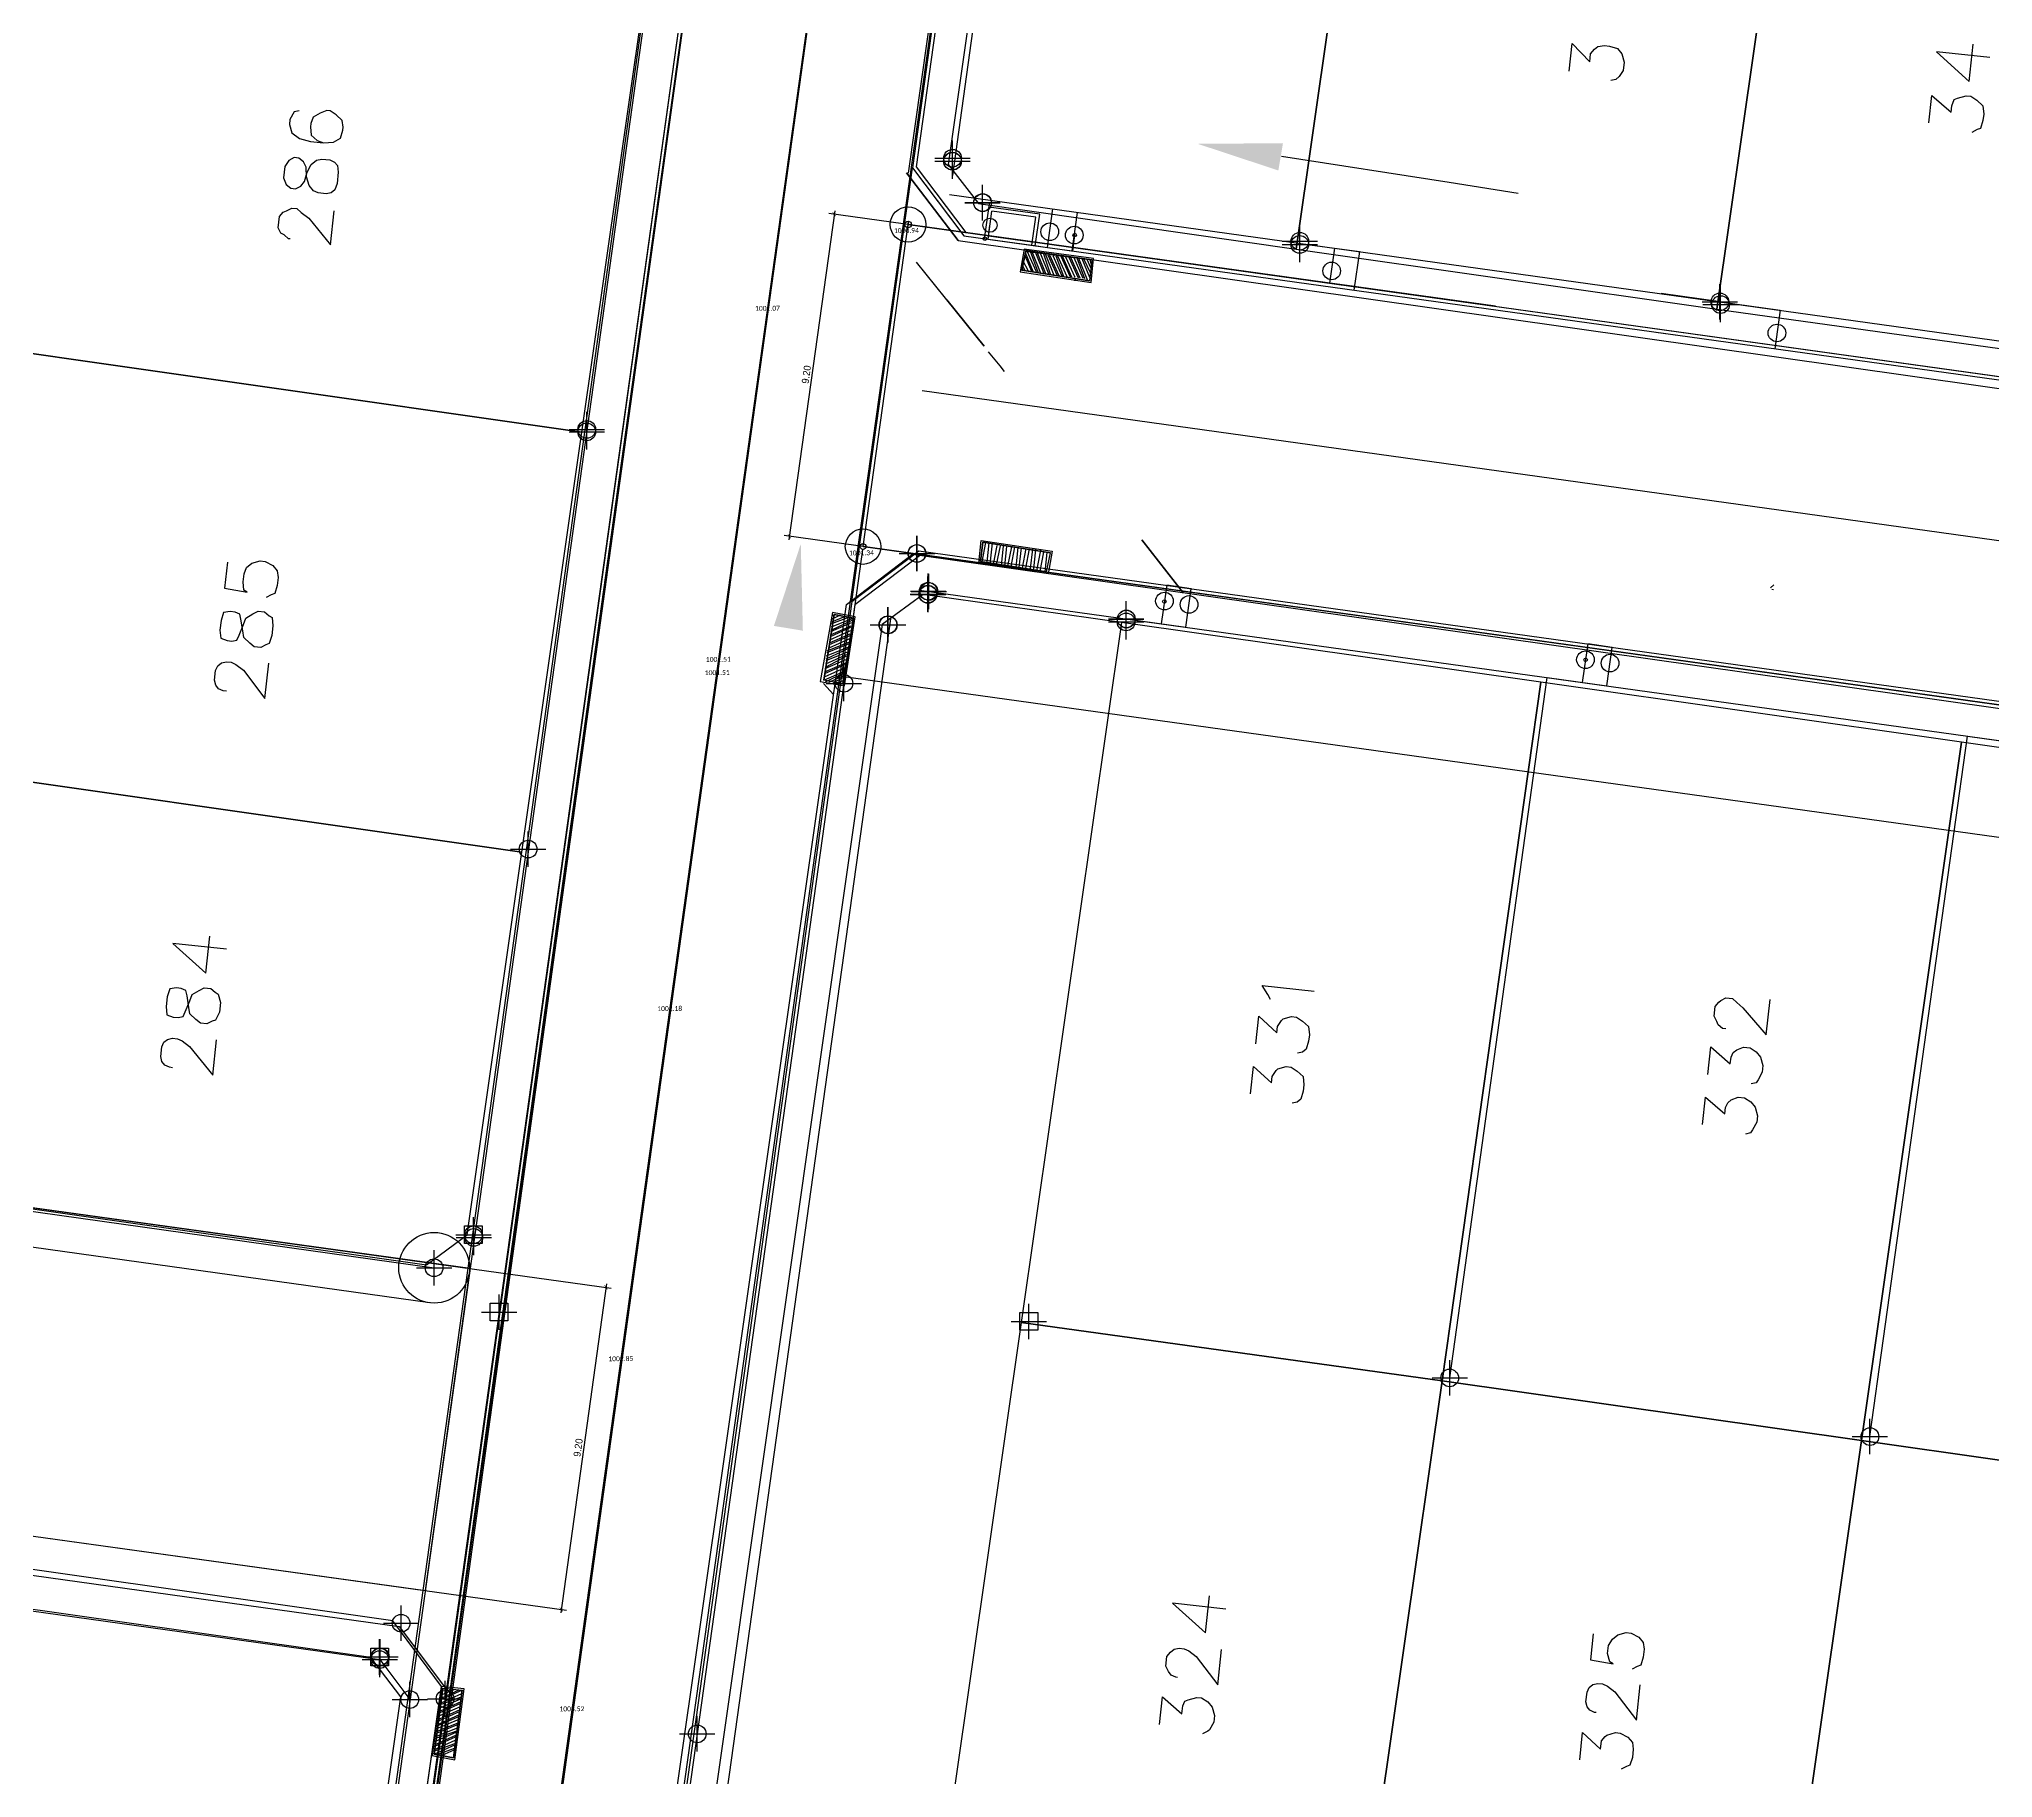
# Model space of a CAD drawing. Header units: metres. Extents: x -977055 to 805873, y -1033982 to 242021.
# Drawn here: x 1030 to 1085.2, y 931.3 to 980.5 of the extents above; entities that cross this region are included whole.
import ezdxf

# ---------------------------------------------------------------- set-up
doc = ezdxf.new("R2010")
doc.units = ezdxf.units.M
doc.header["$PDMODE"] = 32
doc.header["$PDSIZE"] = 1.5
for name, color, linetype in [('12-CONDICIONES EXISTENTES', 2, 'Continuous'), ('C-ANNO-MATC-TEXT', 150, 'Continuous'), ('C-ROAD', 7, 'Continuous'), ('C-ROAD-CNTR-N', 92, 'Continuous'), ('C-ROAD-PROF-TEXT', 11, 'Continuous'), ('NIVEL BORDILLO', 6, 'Continuous'), ('V-NODE', 1, 'Continuous')]:
    doc.layers.add(name, color=color, linetype=linetype)
for name, color, linetype, true_color in [('PDF2_area escolar', 7, 'Continuous', 0x989898), ('PDF_Geometry', 7, 'Continuous', 0x797979), ('PDF_Solid Fills', 7, 'Continuous', 0x797979)]:
    doc.layers.add(name, color=color, linetype=linetype, true_color=true_color)
doc.layers.get('PDF2_area escolar').off()
doc.styles.add('CITY2', font='stylu.ttf', dxfattribs={"height": 0.2})
doc.styles.add('MtXpl_Calibri', font='calibri.ttf')
doc.styles.get("Standard").update_dxf_attribs({"font": 'arial.ttf'})
doc.dimstyles.new('COTAS2', dxfattribs={"dimtxt": 0.02, "dimasz": 0.1, "dimexe": 0.15, "dimexo": 0.08, "dimgap": 0.05, "dimtad": 1, "dimzin": 0, "dimdsep": 46, "dimtxsty": 'CITY2', "dimblk": 'ARCHTICK', "dimcen": 1, "dimdle": 0.1, "dimclrd": 1, "dimclre": 1, "dimclrt": 2, "dimadec": 0, "dimazin": 0, "dimtfac": 1, "dimtofl": 0, "dimtmove": 0, "dimatfit": 3, "dimldrblk": 'ARCHTICK', "dimfxl": 0.18, "dimtolj": 1, "dimtzin": 0, "dimarcsym": 0})

# ---------------------------------------------------------------- blocks, each defined once
blk = doc.blocks.new('base')
at = {"layer": 'PDF_Geometry', "lineweight": 25, "extrusion": (-0.000787417, 0.063364, 0.99799), "elevation": 0.026}
for points in [[(-314.355, -197.288), (-299.601, -195.681), (-292.744, -194.188), (-282.663, -192.111), (-274.476, -190.361), (-258.037, -185.154), (-248.029, -180.61), (-240.539, -177.71), (-228.643, -174.042), (-222.733, -172.714), (-217.384, -171.04), (-209.935, -169.248), (-202.16, -164.759), (-196.196, -160.284), (-195.073, -159.817), (-178.095, -157.457), (-154.298, -156.614), (-136.667, -154.611), (-124.436, -153.164), (-118.066, -151.474), (-100.79, -146.646), (-80.955, -140.967), (-73.385, -139.328), (-61.694, -135.822), (-40.504, -131.604), (-37.727, -130.872), (-17.661, -129.441), (1.311, -127.461), (21.092, -124.929), (41.006, -122.83), (47.376, -123.458), (63.592, -123.186), (81.402, -124.312), (85.639, -96.072), (88.705, -66.393), (92.811, -40.781), (97.16, -22.386), (100.596, -1.562), (102.483, 8.32), (109.691, 37.361), (117.528, 76.62), (126.217, 115.638), (131.513, 149.592), (134.682, 173.973), (136.916, 195.591), (139.956, 229.678), (141.558, 250.676), (142.614, 271.37), (143.252, 283.21), (147.066, 312.938), (152.58, 355.631), (153.554, 396.042), (150.869, 418.02), (151.777, 438.639), (150.959, 458.028), (151.777, 438.639), (150.869, 418.02), (153.554, 396.042), (152.58, 355.631), (147.066, 312.938), (143.252, 283.21), (142.614, 271.37), (141.558, 250.676), (139.956, 229.678), (136.916, 195.591), (134.682, 173.973), (131.513, 149.592), (126.217, 115.638), (117.528, 76.62), (109.691, 37.361), (102.483, 8.32), (100.596, -1.562), (97.16, -22.386), (92.811, -40.781), (88.705, -66.393), (85.639, -96.072), (81.402, -124.312), (63.592, -123.186), (47.376, -123.458), (41.006, -122.83), (21.092, -124.929), (1.311, -127.461), (-17.661, -129.441), (-37.727, -130.872), (-40.504, -131.604), (-61.694, -135.822), (-73.385, -139.328), (-80.955, -140.967), (-100.79, -146.646), (-118.066, -151.474), (-124.436, -153.164), (-136.667, -154.611), (-154.298, -156.614), (-178.095, -157.457), (-195.073, -159.817), (-196.196, -160.284), (-202.16, -164.759), (-209.935, -169.248), (-217.384, -171.04), (-222.733, -172.714), (-228.643, -174.042), (-240.539, -177.71), (-248.029, -180.61), (-258.037, -185.154), (-274.476, -190.361), (-282.663, -192.111), (-292.744, -194.188), (-299.601, -195.681), (-314.355, -197.288), (-312.178, -178.446), (-309.146, -157.898), (-306.876, -132.899), (-305.823, -118.002), (-298.643, -78.802), (-291.055, -45.077), (-282.252, -15.116), (-275.645, 10.473), (-270.319, 33.898), (-263.825, 63.164), (-258.15, 86.408), (-284.424, 123.888)], [(-267.999, 16.971), (-268.131, 15.874), (-179.142, 2.046), (-177.207, 3.482), (-171.285, 41.86)], [(-190.015, 39.201), (-190.108, 38.424), (-190.602, 38.947), (-190.629, 38.718), (-190.737, 38.592), (-190.839, 38.512), (-191.028, 38.488), (-191.165, 38.505), (-191.388, 38.578), (-191.509, 38.732), (-191.572, 38.971), (-191.545, 39.2), (-191.431, 39.372), (-191.329, 39.452), (-191.186, 39.481)], [(-201.914, 38.965), (-200.406, 38.783), (-201.323, 39.636), (-201.45, 38.585)], [(-200.163, 40.794), (-200.257, 40.017), (-200.801, 40.5), (-200.824, 40.318), (-200.891, 40.14), (-200.988, 40.106), (-201.228, 40.042), (-201.365, 40.058), (-201.537, 40.172), (-201.703, 40.331), (-201.721, 40.565), (-201.699, 40.748), (-201.626, 40.971), (-201.529, 41.005), (-201.381, 41.08)], [(-154.088, 39.88), (-153.945, 39.91), (-153.826, 40.127), (-153.81, 40.264), (-153.874, 40.504), (-154.086, 40.668), (-154.4, 40.753), (-154.766, 40.797), (-155.046, 40.784), (-155.245, 40.669), (-155.318, 40.446), (-155.329, 40.355), (-155.305, 40.166), (-155.139, 40.007), (-154.967, 39.894), (-154.876, 39.883), (-154.682, 39.952), (-154.483, 40.067), (-154.415, 40.244), (-154.404, 40.336), (-154.422, 40.57), (-154.588, 40.729), (-154.766, 40.797)], [(-181.853, 41.51), (-186.579, 42.311), (-188.534, 42.639)], [(-153.79, 43.508), (-153.744, 43.502), (-153.618, 43.394), (-153.532, 43.338), (-153.457, 43.19), (-153.496, 42.87), (-153.604, 42.743), (-153.701, 42.709), (-153.849, 42.634), (-153.986, 42.65), (-154.112, 42.758), (-154.324, 42.923), (-154.927, 43.691), (-155.043, 42.731)], [(-172.675, 43.789), (-264.945, 58.105)], [(-176.453, 44.383), (-174.584, 44.112), (-174.472, 44.655), (-176.381, 44.978)], [(-174.747, 44.688), (-174.568, 44.249)], [(-174.792, 44.693), (-174.579, 44.158)], [(-174.884, 44.704), (-174.63, 44.117)], [(-174.929, 44.71), (-174.721, 44.128)], [(-175.015, 44.767), (-174.767, 44.134)], [(-175.107, 44.778), (-174.858, 44.145)], [(-175.152, 44.783), (-174.904, 44.15)], [(-175.244, 44.794), (-174.996, 44.161)], [(-175.29, 44.8), (-175.087, 44.172)], [(-175.381, 44.811), (-175.133, 44.178)], [(-175.472, 44.822), (-175.219, 44.235)], [(-175.518, 44.827), (-175.264, 44.24)], [(-175.61, 44.838), (-175.356, 44.251)], [(-175.655, 44.844), (-175.447, 44.262)], [(-174.518, 44.66), (-174.478, 44.609)], [(-174.564, 44.666), (-174.489, 44.518)], [(-174.655, 44.677), (-174.505, 44.381)], [(-175.747, 44.855), (-175.493, 44.268)], [(-175.838, 44.866), (-175.584, 44.279)], [(-175.884, 44.871), (-175.63, 44.284)], [(-175.975, 44.882), (-175.721, 44.295)], [(-176.067, 44.893), (-175.813, 44.306)], [(-176.112, 44.899), (-175.858, 44.312)], [(-176.204, 44.91), (-175.95, 44.323)], [(-176.249, 44.915), (-176.041, 44.334)], [(-176.335, 44.972), (-176.087, 44.339)], [(-176.392, 44.886), (-176.178, 44.35)], [(-176.409, 44.749), (-176.224, 44.356)], [(-176.425, 44.612), (-176.316, 44.367)], [(-176.436, 44.521), (-176.407, 44.378)], [(-175.064, 53.212), (-173.201, 52.895), (-173.267, 52.346), (-175.176, 52.669)], [(-173.247, 52.9), (-173.359, 52.357)], [(-173.384, 52.917), (-173.45, 52.368)], [(-173.47, 52.974), (-173.542, 52.379)], [(-173.562, 52.985), (-173.673, 52.442)], [(-173.653, 52.996), (-173.765, 52.453)], [(-173.79, 53.012), (-173.856, 52.464)], [(-173.881, 53.023), (-173.948, 52.475)], [(-173.973, 53.034), (-174.085, 52.491)], [(-174.064, 53.045), (-174.176, 52.502)], [(-174.201, 53.062), (-174.268, 52.513)], [(-174.293, 53.073), (-174.359, 52.524)], [(-174.384, 53.084), (-174.496, 52.541)], [(-174.476, 53.095), (-174.587, 52.552)], [(-151.901, 52.647), (-151.812, 53.378), (-152.447, 53.501), (-152.361, 53.445), (-152.343, 53.211), (-152.37, 52.982), (-152.438, 52.805), (-152.592, 52.684), (-152.831, 52.62), (-152.968, 52.637), (-153.186, 52.756), (-153.307, 52.909), (-153.33, 53.098), (-153.303, 53.326), (-153.229, 53.549), (-153.132, 53.584), (-152.984, 53.659)], [(-255.13, 108.395), (-164.82, 94.361), (-163.424, 92.477), (-169.398, 54.06), (-171.282, 52.664), (-262.916, 66.857)], [(-174.613, 53.111), (-174.679, 52.563)], [(-174.704, 53.122), (-174.77, 52.574)], [(-174.79, 53.179), (-174.907, 52.59)], [(-174.882, 53.19), (-174.993, 52.647)], [(-175.019, 53.207), (-175.085, 52.658)], [(-195.624, 53.834), (-195.522, 53.915)], [(-177.161, 54.67), (-171.561, 53.81), (-170.394, 54.643), (-164.571, 92.198), (-165.41, 93.319), (-171.004, 94.225)], [(-195.608, 53.971), (-195.562, 53.966)], [(-169.219, 56.31), (-169.265, 56.316), (-169.582, 54.453), (-169.039, 54.341), (-168.722, 56.204), (-169.309, 55.95)], [(-169.509, 54.676), (-168.922, 54.93)], [(-169.52, 54.584), (-168.933, 54.838)], [(-169.577, 54.499), (-168.938, 54.793)], [(-169.582, 54.453), (-168.949, 54.701)], [(-169.445, 54.436), (-168.96, 54.61)], [(-169.308, 54.42), (-168.966, 54.564)], [(-169.222, 54.363), (-168.977, 54.473)], [(-169.085, 54.347), (-168.988, 54.381)], [(-169.448, 55.179), (-168.816, 55.427)], [(-169.454, 55.133), (-168.821, 55.381)], [(-169.465, 55.042), (-168.878, 55.295)], [(-169.476, 54.95), (-168.889, 55.204)], [(-169.481, 54.904), (-168.894, 55.158)], [(-169.492, 54.813), (-168.905, 55.067)], [(-169.503, 54.722), (-168.916, 54.975)], [(-151.831, 56.302), (-151.74, 56.291), (-151.608, 56.229), (-151.528, 56.126), (-151.499, 55.984), (-151.532, 55.71), (-151.594, 55.578), (-151.696, 55.498), (-151.839, 55.468), (-151.976, 55.485), (-152.108, 55.547), (-152.32, 55.712), (-152.917, 56.526), (-153.038, 55.52)], [(-169.331, 55.767), (-168.744, 56.021)], [(-169.337, 55.722), (-168.75, 55.975)], [(-169.348, 55.63), (-168.761, 55.884)], [(-169.359, 55.539), (-168.766, 55.838)], [(-169.364, 55.493), (-168.777, 55.747)], [(-169.421, 55.407), (-168.788, 55.656)], [(-169.432, 55.316), (-168.794, 55.61)], [(-169.437, 55.27), (-168.805, 55.518)], [(-169.32, 55.859), (-168.733, 56.113)], [(-169.304, 55.996), (-168.762, 56.255)], [(-169.293, 56.087), (-168.854, 56.266)], [(-169.287, 56.133), (-168.991, 56.283)], [(-169.276, 56.224), (-169.082, 56.294)], [(-151.738, 63.617), (-150.23, 63.436), (-151.147, 64.288), (-151.274, 63.237)], [(-181.246, 65.41), (-181.171, 65.262), (-181.016, 65.012), (-182.478, 65.188)], [(-194.11, 66.404), (-194.019, 66.393), (-193.893, 66.285), (-193.858, 66.188), (-193.783, 66.04), (-193.816, 65.766), (-193.924, 65.64), (-193.975, 65.599), (-194.123, 65.524), (-194.306, 65.546), (-194.432, 65.654), (-194.599, 65.814), (-195.247, 66.587), (-195.368, 65.582)], [(-180.817, 66.657), (-180.911, 65.88), (-181.41, 66.358), (-181.432, 66.175), (-181.545, 66.003), (-181.597, 65.963), (-181.836, 65.899), (-181.973, 65.915), (-182.145, 66.029), (-182.312, 66.188), (-182.33, 66.422), (-182.308, 66.605), (-182.234, 66.828), (-182.132, 66.908), (-181.989, 66.938)], [(-150.177, 66.954), (-150.086, 66.943), (-149.954, 66.88), (-149.874, 66.778), (-149.844, 66.635), (-149.877, 66.361), (-149.94, 66.229), (-150.042, 66.149), (-150.185, 66.12), (-150.322, 66.136), (-150.453, 66.199), (-150.665, 66.363), (-151.309, 67.183), (-151.43, 66.177)], [(-193.585, 67.685), (-193.678, 66.908), (-194.223, 67.391), (-194.245, 67.208), (-194.307, 67.077), (-194.41, 66.996), (-194.604, 66.927), (-194.786, 66.949), (-194.958, 67.063), (-195.079, 67.216), (-195.143, 67.456), (-195.121, 67.639), (-195.002, 67.856), (-194.945, 67.942), (-194.802, 67.971)], [(-180.647, 68.074), (-180.74, 67.297), (-181.239, 67.775), (-181.261, 67.592), (-181.375, 67.42), (-181.426, 67.38), (-181.666, 67.316), (-181.803, 67.332), (-181.974, 67.446), (-182.141, 67.605), (-182.159, 67.839), (-182.137, 68.022), (-182.064, 68.245), (-181.961, 68.325), (-181.819, 68.354)], [(-193.414, 69.102), (-193.508, 68.325), (-194.052, 68.808), (-194.074, 68.625), (-194.137, 68.494), (-194.239, 68.413), (-194.433, 68.344), (-194.616, 68.366), (-194.787, 68.479), (-194.908, 68.633), (-194.972, 68.873), (-194.95, 69.055), (-194.831, 69.273), (-194.774, 69.359), (-194.632, 69.388)], [(-146.68, 154.869), (-157.559, 84.583), (-156.209, 82.704), (-117.746, 76.726), (-115.862, 78.122), (-117.746, 76.726)], [(-179.77, 82.668), (-178.261, 82.486), (-179.179, 83.339), (-179.305, 82.288)], [(-190.149, 83.501), (-190.061, 84.233), (-190.695, 84.355), (-190.609, 84.299), (-190.546, 84.059), (-190.573, 83.831), (-190.686, 83.659), (-190.84, 83.538), (-191.08, 83.474), (-191.217, 83.491), (-191.434, 83.61), (-191.555, 83.763), (-191.579, 83.952), (-191.551, 84.18), (-191.478, 84.403), (-191.381, 84.438), (-191.233, 84.513)], [(-178.379, 84.587), (-178.333, 84.582), (-178.202, 84.52), (-178.121, 84.417), (-178.046, 84.269), (-178.079, 83.995), (-178.187, 83.869), (-178.29, 83.788), (-178.432, 83.759), (-178.57, 83.776), (-178.701, 83.838), (-178.913, 84.002), (-179.511, 84.816), (-179.632, 83.811)], [(-146.524, 155.778), (-157.559, 84.583), (-157.277, 86.543), (-157.911, 86.666), (-158.199, 84.66), (-157.559, 84.583)], [(-157.599, 84.634), (-157.328, 86.503), (-157.871, 86.614), (-158.148, 84.7), (-157.561, 84.954)], [(-157.522, 85.274), (-158.109, 85.02)], [(-157.533, 85.183), (-158.12, 84.929)], [(-157.544, 85.091), (-158.126, 84.883)], [(-157.55, 85.045), (-158.137, 84.792)], [(-157.566, 84.908), (-158.056, 84.689)], [(-157.577, 84.817), (-157.919, 84.673)], [(-177.848, 85.914), (-177.942, 85.137), (-178.486, 85.62), (-178.514, 85.392), (-178.576, 85.26), (-178.673, 85.225), (-178.913, 85.162), (-179.05, 85.178), (-179.222, 85.292), (-179.342, 85.445), (-179.406, 85.685), (-179.384, 85.868), (-179.265, 86.085), (-179.214, 86.125), (-179.066, 86.2)], [(-190.205, 85.734), (-190.159, 85.728), (-190.027, 85.666), (-189.947, 85.564), (-189.918, 85.421), (-189.951, 85.147), (-190.013, 85.015), (-190.115, 84.935), (-190.258, 84.906), (-190.395, 84.922), (-190.527, 84.984), (-190.739, 85.149), (-191.336, 85.963), (-191.457, 84.957)], [(-157.416, 85.771), (-158.049, 85.523)], [(-157.473, 85.685), (-158.06, 85.432)], [(-157.478, 85.64), (-158.065, 85.386)], [(-157.489, 85.548), (-158.076, 85.294)], [(-157.495, 85.503), (-158.082, 85.249)], [(-157.506, 85.411), (-158.093, 85.157)], [(-157.517, 85.32), (-158.104, 85.066)], [(-157.344, 86.365), (-157.931, 86.112)], [(-157.355, 86.274), (-157.942, 86.02)], [(-157.361, 86.228), (-157.948, 85.974)], [(-157.372, 86.137), (-157.959, 85.883)], [(-157.383, 86.046), (-158.01, 85.843)], [(-157.388, 86), (-158.021, 85.751)], [(-157.399, 85.908), (-158.032, 85.66)], [(-157.405, 85.863), (-158.038, 85.614)], [(-189.719, 87.066), (-189.813, 86.289), (-190.312, 86.767), (-190.34, 86.538), (-190.447, 86.412), (-190.499, 86.372), (-190.738, 86.308), (-190.875, 86.325), (-191.093, 86.444), (-191.214, 86.597), (-191.237, 86.786), (-191.21, 87.014), (-191.136, 87.237), (-191.039, 87.272), (-190.891, 87.347)], [(-157.328, 86.503), (-157.915, 86.249)], [(-157.339, 86.411), (-157.92, 86.203)], [(-157.419, 86.514), (-157.904, 86.34)], [(-157.556, 86.53), (-157.898, 86.386)]]:
    blk.add_lwpolyline(points, dxfattribs=at)
for points in [[(-185.306, 24.398), (-175.34, 22.826), (-172.426, 41.626), (-173.265, 42.747), (-182.231, 44.152)], [(-182.231, 44.152), (-194.111, 46.001), (-197.192, 26.201), (-185.306, 24.398)], [(-194.111, 46.001), (-205.95, 47.798), (-209.026, 28.044), (-197.192, 26.201)], [(-161.975, 49.085), (-163.818, 37.25), (-144.064, 34.175), (-142.221, 46.009)], [(-153.628, 41.773), (-153.697, 41.966), (-153.824, 42.074), (-153.961, 42.091), (-154.109, 42.016), (-154.217, 41.89), (-154.296, 41.621), (-154.414, 41.404), (-154.568, 41.283), (-154.711, 41.254), (-154.939, 41.281), (-155.071, 41.344), (-155.151, 41.446), (-155.175, 41.634), (-155.136, 41.954), (-155.069, 42.132), (-154.966, 42.212), (-154.824, 42.241), (-154.595, 42.214), (-154.463, 42.152), (-154.343, 41.998), (-154.279, 41.758), (-154.266, 41.479), (-154.191, 41.33), (-154.065, 41.222), (-153.928, 41.206), (-153.78, 41.281), (-153.667, 41.453)], [(-171.239, 41.854), (-172.675, 43.789)], [(-176.504, 44.343), (-174.544, 44.061), (-174.421, 44.695), (-176.421, 45.029)], [(-174.472, 44.655), (-174.584, 44.112), (-176.453, 44.383), (-176.381, 44.978)], [(-160.126, 60.965), (-161.975, 49.085), (-142.221, 46.009), (-140.372, 57.889)], [(-175.105, 53.263), (-173.15, 52.935), (-173.227, 52.295), (-175.227, 52.629)], [(-173.267, 52.346), (-173.201, 52.895), (-175.064, 53.212), (-175.176, 52.669)], [(-151.669, 54.567), (-151.687, 54.801), (-151.865, 54.869), (-152.002, 54.885), (-152.145, 54.856), (-152.207, 54.724), (-152.337, 54.415), (-152.404, 54.238), (-152.604, 54.123), (-152.752, 54.048), (-152.935, 54.07), (-153.061, 54.178), (-153.147, 54.235), (-153.165, 54.469), (-153.132, 54.743), (-153.059, 54.966), (-152.962, 55.001), (-152.814, 55.076), (-152.631, 55.054), (-152.505, 54.946), (-152.338, 54.787), (-152.315, 54.598), (-152.262, 54.267), (-152.233, 54.125), (-152.101, 54.062), (-151.964, 54.046), (-151.776, 54.07), (-151.702, 54.293)], [(-169.305, 56.367), (-169.633, 54.413), (-168.999, 54.29), (-168.625, 56.239)], [(-169.039, 54.341), (-169.582, 54.453), (-169.265, 56.316), (-168.722, 56.204)], [(-174.08, 74.47), (-185.965, 76.273), (-188.995, 56.513), (-177.161, 54.67)], [(-185.965, 76.273), (-197.8, 78.117), (-200.875, 58.362), (-188.995, 56.513)], [(-197.8, 78.117), (-209.68, 79.965), (-212.71, 60.205), (-200.875, 58.362)], [(-158.45, 71.799), (-160.126, 60.965), (-140.372, 57.889), (-138.529, 69.724), (-157.283, 72.632)], [(-150.015, 65.218), (-150.033, 65.452), (-150.211, 65.52), (-150.348, 65.537), (-150.49, 65.507), (-150.553, 65.376), (-150.682, 65.067), (-150.75, 64.89), (-150.95, 64.775), (-151.098, 64.7), (-151.281, 64.722), (-151.407, 64.83), (-151.493, 64.886), (-151.556, 65.126), (-151.523, 65.4), (-151.404, 65.618), (-151.308, 65.652), (-151.159, 65.727), (-150.977, 65.705), (-150.85, 65.597), (-150.684, 65.438), (-150.66, 65.25), (-150.608, 64.919), (-150.578, 64.776), (-150.447, 64.714), (-150.31, 64.697), (-150.121, 64.721), (-150.048, 64.944)], [(-171.004, 94.225), (-182.884, 96.074), (-185.965, 76.273), (-174.08, 74.47)], [(-182.884, 96.074), (-194.724, 97.871), (-197.8, 78.117), (-185.965, 76.273)], [(-194.724, 97.871), (-206.604, 99.72), (-209.68, 79.965), (-197.8, 78.117)], [(-154.731, 95.742), (-156.412, 84.862), (-155.574, 83.741), (-136.819, 80.832), (-134.976, 92.667)], [(-157.871, 86.614), (-157.328, 86.503), (-157.599, 84.634), (-158.148, 84.7)]]:
    blk.add_lwpolyline(points, close=True, dxfattribs=at)
at = {"layer": 'PDF_Geometry', "color": 252, "lineweight": 25, "true_color": 0x989898, "extrusion": (-0.000787417, 0.063364, 0.99799), "elevation": 0.026}
for points in [[(-175.401, 44.257), (-175.361, 44.206)], [(-173.38, 46.795), (-171.49, 44.388)], [(-173.943, 47.512), (-173.822, 47.359), (-173.5, 46.949)], [(-174.333, 53.124), (-174.293, 53.073)]]:
    blk.add_lwpolyline(points, dxfattribs=at)
at = {"layer": 'PDF_Geometry', "color": 109, "lineweight": 50, "true_color": 0x136633, "extrusion": (-0.000787417, 0.063364, 0.99799), "elevation": 0.026}
for points in [[(-175.964, 44.974), (-175.97, 44.928)], [(-173.38, 46.795), (-172.335, 45.464)], [(-178.927, 53.863), (-177.767, 52.332)]]:
    blk.add_lwpolyline(points, dxfattribs=at)
at = {"layer": 'PDF_Geometry', "color": 6, "lineweight": 40, "extrusion": (-0.000787417, 0.063364, 0.99799), "elevation": 0.026}
blk.add_lwpolyline([(-168.998, 56.608), (-168.711, 56.295)], dxfattribs=at)
blk = doc.blocks.new('*U4025')
at = {"color": 0, "linetype": 'ByBlock', "lineweight": -2, "transparency": 16777216}
for p, q in [((-1, 0), (1, 0)), ((0, -1), (0, 1))]:
    blk.add_line(p, q, dxfattribs=at)
blk = doc.blocks.new('*U4082', base_point=(1040.438, 933.516, 1004.027))
at = {"layer": 'V-NODE', "color": 5, "lineweight": -2, "xscale": 0.5, "yscale": 0.5, "zscale": 0.5}
blk.add_blockref('*U4025', (1040.438, 933.516, 1004.027), dxfattribs=at)
blk = doc.blocks.new('*U4085', base_point=(1039.586, 934.648, 1004.022))
at = {"layer": 'V-NODE', "color": 5, "lineweight": -2, "xscale": 0.5, "yscale": 0.5, "zscale": 0.5}
blk.add_blockref('*U4025', (1039.586, 934.648, 1004.022), dxfattribs=at)
blk = doc.blocks.new('*U4088', base_point=(1041.125, 945.73, 1003.355))
at = {"layer": 'V-NODE', "color": 5, "lineweight": -2, "xscale": 0.5, "yscale": 0.5, "zscale": 0.5}
blk.add_blockref('*U4025', (1041.125, 945.73, 1003.355), dxfattribs=at)
blk = doc.blocks.new('*U4091', base_point=(1042.246, 946.59, 1003.274))
at = {"layer": 'V-NODE', "color": 5, "lineweight": -2, "xscale": 0.5, "yscale": 0.5, "zscale": 0.5}
blk.add_blockref('*U4025', (1042.246, 946.59, 1003.274), dxfattribs=at)
blk = doc.blocks.new('*U4094', base_point=(1045.44, 969.374, 1001.828))
at = {"layer": 'V-NODE', "color": 5, "lineweight": -2, "xscale": 0.5, "yscale": 0.5, "zscale": 0.5}
blk.add_blockref('*U4025', (1045.44, 969.374, 1001.828), dxfattribs=at)
blk = doc.blocks.new('*U4233')
at = {"color": 0, "linetype": 'ByBlock', "lineweight": -2, "transparency": 16777216}
for p, q in [((-1, 0), (1, 0)), ((0, -1), (0, 1))]:
    blk.add_line(p, q, dxfattribs=at)
blk.add_lwpolyline([(-0.5, -0.5), (-0.5, 0.5), (0.5, 0.5), (0.5, -0.5)], close=True, dxfattribs=at)
blk = doc.blocks.new('*U4777')
at = {"color": 0, "linetype": 'ByBlock', "lineweight": -2, "transparency": 16777216}
for p, q in [((-1, 0), (1, 0)), ((0, -1), (0, 1))]:
    blk.add_line(p, q, dxfattribs=at)
blk.add_lwpolyline([(-0.5, -0.5), (-0.5, 0.5), (0.5, 0.5), (0.5, -0.5)], close=True, dxfattribs=at)
blk.add_circle((0, 0), 0.5, dxfattribs=at)
blk = doc.blocks.new('*U4801', base_point=(1039.584, 934.72, 1004.041))
at = {"layer": 'V-NODE', "color": 3, "lineweight": -2, "xscale": 0.5, "yscale": 0.5, "zscale": 0.5}
blk.add_blockref('*U4777', (1039.584, 934.72, 1004.041), dxfattribs=at)
blk = doc.blocks.new('*U4804', base_point=(1042.238, 946.664, 1003.259))
at = {"layer": 'V-NODE', "color": 3, "lineweight": -2, "xscale": 0.5, "yscale": 0.5, "zscale": 0.5}
blk.add_blockref('*U4777', (1042.238, 946.664, 1003.259), dxfattribs=at)
blk = doc.blocks.new('*U4832')
at = {"color": 0, "linetype": 'ByBlock', "lineweight": -2, "transparency": 16777216}
for p, q in [((-1, 0), (1, 0)), ((0, -1), (0, 1))]:
    blk.add_line(p, q, dxfattribs=at)
blk.add_circle((0, 0), 0.5, dxfattribs=at)
blk = doc.blocks.new('*U4844', base_point=(1045.443, 969.444, 1001.852))
at = {"layer": 'V-NODE', "color": 2, "lineweight": -2, "xscale": 0.5, "yscale": 0.5, "zscale": 0.5}
blk.add_blockref('*U4832', (1045.443, 969.444, 1001.852), dxfattribs=at)
blk = doc.blocks.new('*U4939')
at = {"color": 0, "linetype": 'ByBlock', "lineweight": -2, "transparency": 16777216}
for p, q in [((-1, 0), (1, 0)), ((0, -1), (0, 1))]:
    blk.add_line(p, q, dxfattribs=at)
blk.add_circle((0, 0), 0.5, dxfattribs=at)
blk = doc.blocks.new('*U5252')
at = {"layer": 'C-ROAD-CNTR-N', "color": 92, "linetype": 'Continuous', "lineweight": -3}
blk.add_line((1035.324, 863.717), (1074.019, 1140.909), dxfattribs=at)
blk = doc.blocks.new('_ArchTick')
at = {"color": 0, "linetype": 'ByBlock', "const_width": 0.15}
blk.add_lwpolyline([(-0.5, -0.5), (0.5, 0.5)], dxfattribs=at)
blk = doc.blocks.new('*D5293')
at = {"color": 1, "linetype": 'Continuous', "lineweight": -2, "transparency": 16777216}
for p, q in [((1053.244, 966.049), (1052.722, 962.305)), ((1147.221, 952.959), (1146.699, 949.214))]:
    blk.add_line(p, q, dxfattribs=at)
at = {"color": 1, "lineweight": -2, "transparency": 16777216}
blk.add_line((1052.644, 962.467), (1146.819, 949.349), dxfattribs=at)
at = {"layer": 'Defpoints', "color": 0, "transparency": 16777216}
for p in [(1053.255, 966.129, 1002.422), (1147.232, 953.038, 1002.422), (1146.72, 949.363)]:
    blk.add_point(p, dxfattribs=at)
at = {"color": 1, "lineweight": -2, "transparency": 16777216, "xscale": 0.1, "yscale": 0.1, "zscale": 0.1}
for p, rotation in [((1052.743, 962.453), 172.0702592729496), ((1146.72, 949.363), 352.0702592729496)]:
    blk.add_blockref('_ArchTick', p, dxfattribs=dict(at, rotation=rotation))
at = {"color": 2, "transparency": 16777216, "insert": (1099.753, 956.061), "char_height": 0.2, "attachment_point": 5, "rotation": 352.0703, "style": 'CITY2'}
blk.add_mtext('\\A1;94.88', dxfattribs=at)
blk = doc.blocks.new('*D5672')
at = {"color": 1, "linetype": 'Continuous', "lineweight": -2, "transparency": 16777216}
for p, q in [((823.034, 976.089), (1046.132, 945.156)), ((821.77, 966.976), (1044.869, 936.043))]:
    blk.add_line(p, q, dxfattribs=at)
at = {"color": 1, "lineweight": -2, "transparency": 16777216}
blk.add_line((1045.997, 945.276), (1044.706, 935.965), dxfattribs=at)
at = {"layer": 'Defpoints', "color": 0, "transparency": 16777216}
for p in [(822.955, 976.1, 1001.655), (821.691, 966.987, 1001.655), (1044.72, 936.064)]:
    blk.add_point(p, dxfattribs=at)
at = {"color": 1, "lineweight": -2, "transparency": 16777216, "xscale": 0.1, "yscale": 0.1, "zscale": 0.1}
for p, rotation in [((1045.984, 945.177), 82.1062066754318), ((1044.72, 936.064), 262.1062066754318)]:
    blk.add_blockref('_ArchTick', p, dxfattribs=dict(at, rotation=rotation))
at = {"color": 2, "transparency": 16777216, "insert": (1045.199, 940.642), "char_height": 0.2, "attachment_point": 5, "rotation": 82.1062, "style": 'CITY2'}
blk.add_mtext('\\A1;9.20', dxfattribs=at)
blk = doc.blocks.new('*D5681')
at = {"color": 1, "lineweight": -2, "transparency": 16777216}
blk.add_line((1052.453, 975.63), (1051.156, 966.32), dxfattribs=at)
at = {"color": 1, "linetype": 'Continuous', "lineweight": -2, "transparency": 16777216}
for p, q in [((1071.137, 972.927), (1052.291, 975.552)), ((1069.868, 963.814), (1051.022, 966.44))]:
    blk.add_line(p, q, dxfattribs=at)
at = {"layer": 'Defpoints', "color": 0, "transparency": 16777216}
for p in [(1071.217, 972.915, 1002.422), (1051.17, 966.419), (1069.947, 963.803, 1002.422)]:
    blk.add_point(p, dxfattribs=at)
at = {"color": 1, "lineweight": -2, "transparency": 16777216, "xscale": 0.1, "yscale": 0.1, "zscale": 0.1}
for p, rotation in [((1052.439, 975.531), 82.07025927295008), ((1051.17, 966.419), 262.0702592729501)]:
    blk.add_blockref('_ArchTick', p, dxfattribs=dict(at, rotation=rotation))
at = {"color": 2, "transparency": 16777216, "insert": (1051.652, 970.996), "char_height": 0.2, "attachment_point": 5, "rotation": 82.0703, "style": 'CITY2'}
blk.add_mtext('\\A1;9.20', dxfattribs=at)

msp = doc.modelspace()

# ---------------------------------------------------------------- linework, layer by layer
at = {"color": 1}
for p, q in [((1056.69046, 974.83786, 1002.422), (1056.82841, 975.8283, 1002.422)), ((1056.7895, 974.82407, 1002.422), (1056.89987, 975.61642, 1002.422)), ((1056.7895, 974.82407, 1002.422), (1056.84468, 975.22024, 1002.422)), ((1058.25075, 975.52922, 1002.422), (1056.81462, 975.72926, 1002.422)), ((1058.13791, 975.44397, 1002.422), (1056.89987, 975.61642, 1002.422)), ((1058.02755, 974.65162, 1002.422), (1058.13791, 975.44397, 1002.422)), ((1058.12659, 974.63782, 1002.422), (1058.25075, 975.52922, 1002.422)), ((1058.47324, 974.58954, 1002.422), (1058.625, 975.67902, 1002.422)), ((1059.16655, 974.49296, 1002.422), (1059.31831, 975.58245, 1002.422)), ((1056.7895, 974.82407, 1002.422), (1056.69046, 974.83786, 1002.422)), ((1056.7895, 974.82407, 1002.422), (1058.02755, 974.65162, 1002.422)), ((1056.8033, 974.92311), (1058.04134, 974.75066)), ((1058.02755, 974.65162, 1002.422), (1058.22563, 974.62403, 1002.422)), ((1058.02755, 974.65162, 1002.422), (1058.12659, 974.63782, 1002.422)), ((1059.239, 974.941), (1059.1764, 974.49159, 1002.422)), ((1065.606, 974.70663), (1067.28974, 974.4721)), ((1058.22563, 974.62403, 1002.422), (1058.47324, 974.58954, 1002.422)), ((1058.47324, 974.58954, 1002.422), (1059.16655, 974.49296, 1002.422)), ((1066.45848, 973.57823), (1066.59644, 974.56867, 1002.422)), ((1067.28974, 974.4721), (1067.13799, 973.38262)), ((1067.15179, 973.48166), (1066.45848, 973.57823)), ((1077.505, 973.04921), (1075.82126, 973.28374)), ((1077.505, 973.049), (1079.18877, 972.81465)), ((1079.18877, 972.81465), (1079.03702, 971.72517)), ((1075.6695, 972.19426), (1076.36281, 972.09769)), ((1061.84119, 965.03352, 1002.422), (1061.68944, 963.94404, 1002.422)), ((1062.5345, 964.93695, 1002.422), (1061.84119, 965.03352, 1002.422)), ((1062.38274, 963.84747), (1062.5345, 964.93695, 1002.422)), ((1060.699, 964.082), (1062.38274, 963.84747)), ((1073.7465, 963.37523, 1002.422), (1073.59474, 962.28574, 1002.422)), ((1074.4398, 963.27866, 1002.422), (1073.7465, 963.37523, 1002.422)), ((1074.28813, 962.18974), (1074.4398, 963.27866, 1002.422)), ((1072.60417, 962.42276), (1074.28813, 962.18974)), ((1084.48881, 960.7683, 1002.422), (1086.17255, 960.53377, 1002.422))]:
    msp.add_line(p, q, dxfattribs=at)
msp.add_line((1053.24122, 966.03385, 1001.666), (1053.24171, 966.03378, 1001.666))
at = {"color": 4}
for p, q in [((1069.845, 942.614), (1072.60417, 962.42276)), ((1081.729, 940.955), (1084.48881, 960.7683, 1002.422))]:
    msp.add_line(p, q, dxfattribs=at)
at = {"color": 1}
for points, elevation in [([(1038.67482, 863.26086), (1077.5849, 1140.41347), (1070.38537, 1141.41482), (1032.00229, 864.16055), (1038.67482, 863.26086)], 2006.05387), ([(1052.21382, 1018.02826), (1030.70458, 863.52595)], 999.808), ([(1053.20427, 1017.89037), (1031.69503, 863.38806)], 999.808), ([(1053.30331, 1017.87658), (1031.79407, 863.37428)], 999.808), ([(1056.76988, 1017.39398), (1035.26064, 862.89167)], 999.808), ([(1056.02109, 975.03206), (1148.55182, 962.1434), (1147.2319, 953.03844), (1054.72106, 965.92433), (1052.93741, 964.57721), (1054.65028, 976.84713), (1056.02109, 975.03206)], 1002.422), ([(1053.25494, 966.12854), (1054.52692, 975.24019)], 1002.422)]:
    msp.add_lwpolyline(points, dxfattribs=dict(at, elevation=elevation))
msp.add_lwpolyline([(805.30767, 969.25808), (1040.88005, 936.59856), (1042.14356, 945.71138), (806.57117, 978.3709), (805.30767, 969.25808)], dxfattribs=at)
for centre in [(1054.52692, 975.24019, 1002.422), (1053.25494, 966.12854, 1002.422)]:
    msp.add_circle(centre, 0.50164)
for centre, radius in [((1056.84468, 975.22024, 1002.422), 0.2), ((1058.53533, 975.03523), 0.25), ((1056.7, 974.837, 1002.422), 0.05), ((1059.22863, 974.93866), 0.25), ((1059.239, 974.941), 0.05), ((1066.50676, 973.92489), 0.25), ((1079.0991, 972.17089), 0.25), ((1061.77911, 964.58783), 0.25), ((1062.47242, 964.49125), 0.25), ((1061.775, 964.577, 1002.422), 0.05), ((1073.68442, 962.92953), 0.25), ((1074.37772, 962.83296), 0.25), ((1073.688, 962.927), 0.05)]:
    msp.add_circle(centre, radius, dxfattribs=at)
at = {"layer": '12-CONDICIONES EXISTENTES', "color": 1}
for points, elevation in [([(992.22528, 951.56676), (1041.00028, 944.74776)], 1003.431), ([(1003.5, 951.02), (1041.127, 945.728)], 2001.902), ([(990.95146, 942.45537), (1040.13744, 935.57891)], 1003.431), ([(990.813, 941.465), (1039.588, 934.646)], 1003.431), ([(1040.13744, 935.57891), (1041.47469, 933.80219)], 1003.431), ([(1039.588, 934.646), (1040.44, 933.514)], 1003.431)]:
    msp.add_lwpolyline(points, dxfattribs=dict(at, elevation=elevation))
msp.add_circle((1041.127, 945.728, 1003.358), 1, dxfattribs=at)
at = {"layer": 'C-ROAD-CNTR-N', "color": 92, "linetype": 'Continuous', "lineweight": -3}
for p, q in [((1074.99809, 1147.92141), (1035.32355, 863.71727)), ((1052.03266, 1017.04386), (1030.71789, 864.35785)), ((1052.98262, 1016.25428), (1031.75788, 864.21321)), ((1053.088, 1016.28591), (1031.85692, 864.19938)), ((1060.01993, 1015.31204), (1054.65028, 976.84713)), ((1060.11324, 1015.25718), (1054.75504, 976.87434)), ((1061.12139, 1014.88447), (1055.781, 976.62917)), ((1054.53978, 975.33234), (1054.51405, 975.14803)), ((1052.93741, 964.57721), (1047.57061, 926.13276)), ((1053.02681, 964.49435), (1047.67538, 926.15997)), ((1054.03948, 964.154), (1048.711, 925.98401))]:
    msp.add_line(p, q, dxfattribs=at)
at = {"layer": 'NIVEL BORDILLO', "color": 2}
for p, q in [((1054.75504, 976.87434, 1002.422), (1056.16114, 975.01256, 1002.422)), ((1054.65028, 976.84713, 1002.422), (1056.10631, 974.91923, 1002.422)), ((1055.70178, 976.08619, 1002.422), (1148.63357, 963.14167, 1002.422)), ((1054.52692, 975.24019, 1002.422), (1054.53978, 975.33234, 1002.422)), ((1054.52692, 975.24019, 1002.422), (1056.02109, 975.03206, 1002.422)), ((1056.10631, 974.91923, 1002.422), (1148.53802, 962.04436, 1002.422)), ((1056.16114, 975.01256, 1002.422), (1148.55182, 962.1434, 1002.422)), ((1054.92921, 970.53974, 1002.422), (1147.861, 957.59522, 1002.422)), ((1052.93741, 964.57721), (1054.83393, 966.00957)), ((1053.02681, 964.49435), (1054.88917, 965.90091)), ((1053.25494, 966.12854, 1002.422), (1147.2319, 953.03844, 1002.422)), ((1054.83393, 966.00957, 1002.422), (1147.2457, 953.13748, 1002.422)), ((1054.84891, 964.89686, 1002.422), (1147.08843, 952.04877, 1002.422))]:
    msp.add_line(p, q, dxfattribs=at)
for centre, radius in [((1054.52692, 975.24019, 1002.422), 0.09305), ((1053.25494, 966.12854, 1002.422), 0.08037)]:
    msp.add_circle(centre, radius, dxfattribs=at)
at = {"layer": 'PDF_Solid Fills', "transparency": 33554559, "extrusion": (-0.000787417, 0.063364, 0.99799)}
for points in [[(-1077.05467, -898.04422, 1060.76006), (-1074.78416, -898.82785, 1060.76006), (-1077.19399, -898.81574, 1060.76006)], [(-1062.62987, -885.31438, 1060.76006), (-1063.419, -887.63059, 1060.76006), (-1063.4471, -885.16955, 1060.76006)]]:
    msp.add_solid(points, dxfattribs=at)

# ---------------------------------------------------------------- block references
at = {"layer": 'C-ANNO-MATC-TEXT', "lineweight": -2, "xscale": 0.5, "yscale": 0.5, "zscale": 0.5}
for p in [(1042.964, 944.474, 1002.778), (1057.943, 944.212, 1003.446)]:
    msp.add_blockref('*U4233', p, dxfattribs=at)
at = {"layer": 'C-ROAD', "color": 7, "linetype": 'Continuous', "lineweight": -3}
msp.add_blockref('*U5252', (0, 0), dxfattribs=at)
at = {"layer": 'PDF2_area escolar'}
msp.add_blockref('base', (882.736, 1016.336, 999.038), dxfattribs=at)
at = {"layer": 'V-NODE', "color": 2, "lineweight": -2, "xscale": 0.5, "yscale": 0.5, "zscale": 0.5}
for p in [(1055.781, 977.033, 1001.522), (1055.786, 977.115, 1001.548), (1055.787, 977.028, 1001.519), (1056.635, 975.86, 1001.666), (1056.636, 975.854, 1001.664), (1065.606, 974.764, 1001.862), (1065.604, 974.676, 1001.833), (1077.485, 973.049, 1002.054), (1077.505, 972.973, 1002.102), (1045.44, 969.374, 1001.828), (1054.776, 965.934, 1002.087), (1054.781, 965.934, 1002.084), (1055.085, 964.785, 1002.223), (1055.093, 964.777, 1002.222), (1055.097, 964.866, 1002.254), (1055.117, 964.86, 1002.244), (1053.957, 963.918, 1002.196), (1053.967, 963.912, 1002.192), (1060.694, 963.997, 1002.389), (1060.699, 964.082, 1002.422), (1060.699, 964.079, 1002.42), (1052.715, 962.261, 1001.51), (1043.784, 957.571, 1002.602), (1042.246, 946.59, 1003.274), (1041.125, 945.73, 1003.355), (1069.845, 942.614, 1003.657), (1081.729, 940.955, 1003.746), (1040.192, 935.673, 1003.93), (1039.586, 934.648, 1004.022), (1039.604, 934.727, 1004.051), (1040.438, 933.516, 1004.027), (1041.4359, 933.541, 1003.515), (1048.5668, 932.5455, 1003.515)]:
    msp.add_blockref('*U4939', p, dxfattribs=at)
at = {"layer": 'V-NODE'}
for name, p in [('*U4094', (1045.442, 969.372, 1001.831)), ('*U4844', (1045.443, 969.444, 1001.85)), ('*U4804', (1042.238, 946.664, 1003.257)), ('*U4091', (1042.248, 946.588, 1003.277)), ('*U4088', (1041.127, 945.728, 1003.358)), ('*U4801', (1039.584, 934.72, 1004.039)), ('*U4085', (1039.588, 934.646, 1004.025)), ('*U4082', (1040.44, 933.514, 1004.03))]:
    msp.add_blockref(name, p, dxfattribs=at)

# ---------------------------------------------------------------- texts
at = {"layer": 'C-ROAD-PROF-TEXT', "color": 2, "style": 'MtXpl_Calibri'}
for s, p in [('1000.94', (1054.13032, 974.99643)), ('1001.34', (1052.8576, 965.87944))]:
    msp.add_text(s, height=0.1375, rotation=0.571108, dxfattribs=at).set_placement(p)
at = {"layer": 'C-ROAD-PROF-TEXT', "style": 'MtXpl_Calibri'}
msp.add_text('1001.51', height=0.1375, rotation=0.571108, dxfattribs=at).set_placement((1048.81016, 962.8663))
at = {"layer": 'C-ROAD-PROF-TEXT', "color": 11, "linetype": 'Continuous', "lineweight": -3, "char_height": 0.15, "attachment_point": 8, "rotation": 0.571108}
for s, insert in [('{\\fCalibri|b0|i0|c0|p34;\\H0.91667x;\\C256;1001.07}', (1050.55357, 972.79948, 1013.334)), ('{\\fCalibri|b0|i0|c0|p34;\\H0.91667x;\\C256;1001.51}', (1049.13246, 962.49385)), ('{\\fCalibri|b0|i0|c0|p34;\\H0.91667x;\\C256;1002.18}', (1047.78812, 952.99159, 1013.334)), ('{\\fCalibri|b0|i0|c0|p34;\\H0.91667x;\\C256;1002.85}', (1046.40583, 943.08759, 1013.334)), ('{\\fCalibri|b0|i0|c0|p34;\\H0.91667x;\\C256;1003.52}', (1045.02296, 933.18367, 1013.334))]:
    msp.add_mtext(s, dxfattribs=dict(at, insert=insert))

# ---------------------------------------------------------------- dimensions: what is measured, and where the dimension line sits
at = {"color": 1}
for p1, p2, distance, picture, middle in [((822.9546, 976.09999, 1001.655), (821.6911, 966.98717, 1001.655), 225.16254, '*D5672', (1045.19926, 940.64153)), ((1071.21659, 972.91547, 1002.422), (1069.94737, 963.80344, 1002.422), -18.95853, '*D5681', (1051.65218, 970.9962)), ((1053.25494, 966.12854, 1002.422), (1147.2319, 953.03844, 1002.422), -3.71089, '*D5293', (1099.75278, 956.06107))]:
    dim = msp.add_aligned_dim(p1=p1, p2=p2, distance=distance, dimstyle='COTAS2', dxfattribs=at)
    dim.commit()
    dim.dimension.update_dxf_attribs({"geometry": picture, "text_midpoint": middle})

doc.saveas('drawing.dxf')
